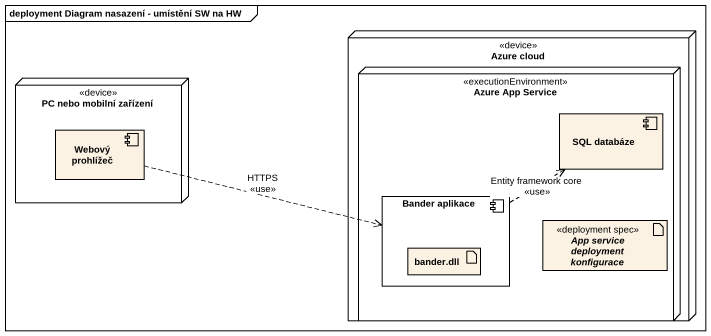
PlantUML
@startuml
mainframe deployment Diagram nasazení - umístění SW na HW
node "Azure cloud" as Azure_cloud <<device>> {
  node "Azure App Service" as Azure_App_Service <<executionEnvironment>> {
    component "SQL databáze" as SQL_databáze
    component "Bander aplikace" as Bander_aplikace {
      artifact "bander.dll" as bander_dll
    }
    artifact "App service deployment konfigurace" as App_service_deployment <<deployment spec>>
  }
}
node "PC nebo mobilní zařízení" as PC_nebo_mobilní_zařízení <<device>> {
  component "Webový prohlížeč" as Webový_prohlížeč
}
Webový_prohlížeč .right.> Bander_aplikace : HTTPS\n<<use>>
Bander_aplikace .up.> SQL_databáze : Entity framework core\n<<use>>
@enduml
